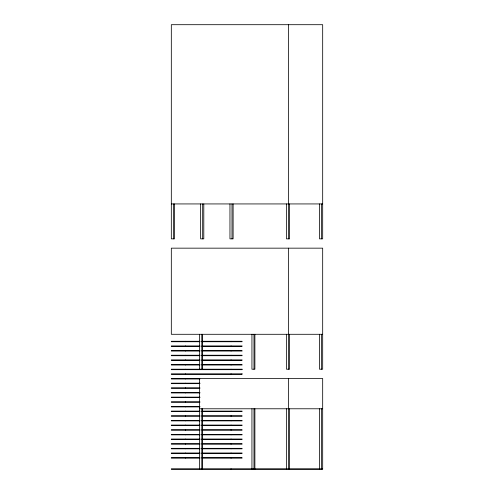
<?xml version="1.0" encoding="UTF-8"?>
<svg xmlns="http://www.w3.org/2000/svg" width="494" height="494" viewBox="0 0 494 494"><rect width="100%" height="100%" fill="white"/><g stroke="black" fill="none" stroke-linecap="round" stroke-linejoin="round"><path stroke-width="0.74" d="M171.319 203.936L322.681 203.936M322.681 334.29L171.319 334.29L171.319 248.161L322.681 248.161L322.681 369.209L319.519 369.209L319.519 334.29M199.94 341.274L171.319 341.274L171.319 341.737L199.94 341.737M201.966 341.274L242.072 341.274L242.072 341.737L201.966 341.737M199.94 345.93L171.319 345.93L171.319 346.393L199.94 346.393M201.966 345.93L242.072 345.93L242.072 346.393L201.966 346.393M199.94 350.586L171.319 350.586L171.319 351.049L199.94 351.049M201.966 350.586L242.072 350.586L242.072 351.049L201.966 351.049M199.94 355.242L171.319 355.242L171.319 355.705L199.94 355.705M201.966 355.242L242.072 355.242L242.072 355.705L201.966 355.705M199.94 359.898L171.319 359.898L171.319 360.361L199.94 360.361M201.966 359.898L242.072 359.898L242.072 360.361L201.966 360.361M199.94 364.553L171.319 364.553L171.319 365.017L199.94 365.017M201.966 364.553L242.072 364.553L242.072 365.017L201.966 365.017M199.94 378.984L171.319 378.984L171.319 378.515L322.681 378.515L322.681 469.3L171.319 469.3L171.319 468.837L322.681 468.837M199.94 383.171L171.319 383.171L171.319 383.64L199.94 383.64M199.94 387.827L171.319 387.827L171.319 388.296L199.94 388.296M199.94 392.483L171.319 392.483L171.319 392.952L199.94 392.952M199.94 397.139L171.319 397.139L171.319 397.608L199.94 397.608M199.94 401.795L171.319 401.795L171.319 402.258L199.94 402.258M199.94 406.451L171.319 406.451L171.319 406.914L199.94 406.914M199.446 408.779L322.681 408.779M199.94 411.107L171.319 411.107L171.319 411.57L199.94 411.57M201.966 411.107L242.072 411.107L242.072 411.57L201.966 411.57M199.94 415.763L171.319 415.763L171.319 416.226L199.94 416.226M201.966 415.763L242.072 415.763L242.072 416.226L201.966 416.226M199.94 420.419L171.319 420.419L171.319 420.882L199.94 420.882M201.966 420.419L242.072 420.419L242.072 420.882L201.966 420.882M199.94 425.075L171.319 425.075L171.319 425.538L199.94 425.538M201.966 425.075L242.072 425.075L242.072 425.538L201.966 425.538M199.94 429.731L171.319 429.731L171.319 430.194L199.94 430.194M201.966 429.731L242.072 429.731L242.072 430.194L201.966 430.194M199.94 434.387L171.319 434.387L171.319 434.85L199.94 434.85M201.966 434.387L242.072 434.387L242.072 434.85L201.966 434.85M199.94 439.036L171.319 439.036L171.319 439.506L199.94 439.506M201.966 439.036L242.072 439.036L242.072 439.506L201.966 439.506M199.94 443.692L171.319 443.692L171.319 444.162L199.94 444.162M201.966 443.692L242.072 443.692L242.072 444.162L201.966 444.162M199.94 448.348L171.319 448.348L171.319 448.818L199.94 448.818M201.966 448.348L242.072 448.348L242.072 448.818L201.966 448.818M199.94 453.004L171.319 453.004L171.319 453.473L199.94 453.473M201.966 453.004L242.072 453.004L242.072 453.473L201.966 453.473M199.94 457.66L171.319 457.66L171.319 458.129L199.94 458.129M201.966 457.66L242.072 457.66L242.072 458.129L201.966 458.129M321.557 203.936L321.557 238.855M321.557 334.29L321.557 369.209M321.557 408.779L321.557 469.3M319.519 203.936L319.519 238.855L322.681 238.855L322.681 24.7L171.319 24.7L171.319 238.855L174.481 238.855L174.481 203.936M319.519 408.779L319.519 469.3M289.626 203.936L289.626 238.855L286.471 238.855L286.471 203.936M289.626 334.29L289.626 369.209L286.471 369.209L286.471 334.29M289.626 408.779L289.626 469.3M288.508 24.7L288.508 238.855M288.508 248.161L288.508 369.209M288.508 378.515L288.508 469.3M286.471 408.779L286.471 469.3M254.892 334.29L254.892 369.209L251.94 369.209L251.94 334.29M254.892 408.779L254.892 469.3M253.984 334.29L253.984 369.209M253.984 408.779L253.984 469.3M251.94 408.779L251.94 469.3M233.119 203.936L233.119 238.855L229.957 238.855L229.957 203.936M232.001 203.936L232.001 238.855M231.075 341.274L231.075 341.737M231.075 345.93L231.075 346.393M231.075 350.586L231.075 351.049M231.075 355.242L231.075 355.705M231.075 359.898L231.075 360.361M231.075 364.553L231.075 365.017M231.075 369.209L231.075 369.673M231.075 373.865L231.075 374.329M231.075 411.107L231.075 411.57M231.075 415.763L231.075 416.226M231.075 420.419L231.075 420.882M231.075 425.075L231.075 425.538M231.075 429.731L231.075 430.194M231.075 434.387L231.075 434.85M231.075 439.036L231.075 439.506M231.075 443.692L231.075 444.162M231.075 448.348L231.075 448.818M231.075 453.004L231.075 453.473M231.075 457.66L231.075 458.129M231.075 468.837L231.075 469.3M203.8 203.936L203.8 238.855L200.638 238.855L200.638 203.936M202.682 203.936L202.682 238.855M202.608 334.29L202.608 369.209M202.608 408.779L202.608 469.3M201.793 334.29L201.793 369.209M201.793 408.779L201.793 469.3M199.446 334.29L199.446 369.209M199.446 378.515L199.446 469.3M185.386 341.274L185.386 341.737M185.386 345.93L185.386 346.393M185.386 350.586L185.386 351.049M185.386 355.242L185.386 355.705M185.386 359.898L185.386 360.361M185.386 364.553L185.386 365.017M185.386 369.209L185.386 369.673M185.386 373.865L185.386 374.329M185.386 378.515L185.386 378.984M185.386 383.171L185.386 383.64M185.386 387.827L185.386 388.296M185.386 392.483L185.386 392.952M185.386 397.139L185.386 397.608M185.386 401.795L185.386 402.258M185.386 406.451L185.386 406.914M185.386 411.107L185.386 411.57M185.386 415.763L185.386 416.226M185.386 420.419L185.386 420.882M185.386 425.075L185.386 425.538M185.386 429.731L185.386 430.194M185.386 434.387L185.386 434.85M185.386 439.036L185.386 439.506M185.386 443.692L185.386 444.162M185.386 448.348L185.386 448.818M185.386 453.004L185.386 453.473M185.386 457.66L185.386 458.129M173.363 203.936L173.363 238.855M242.072 369.209L171.319 369.209L171.319 369.673L242.072 369.673L242.072 369.209M242.072 373.865L171.319 373.865L171.319 374.329L242.072 374.329L242.072 373.865"/></g></svg>
